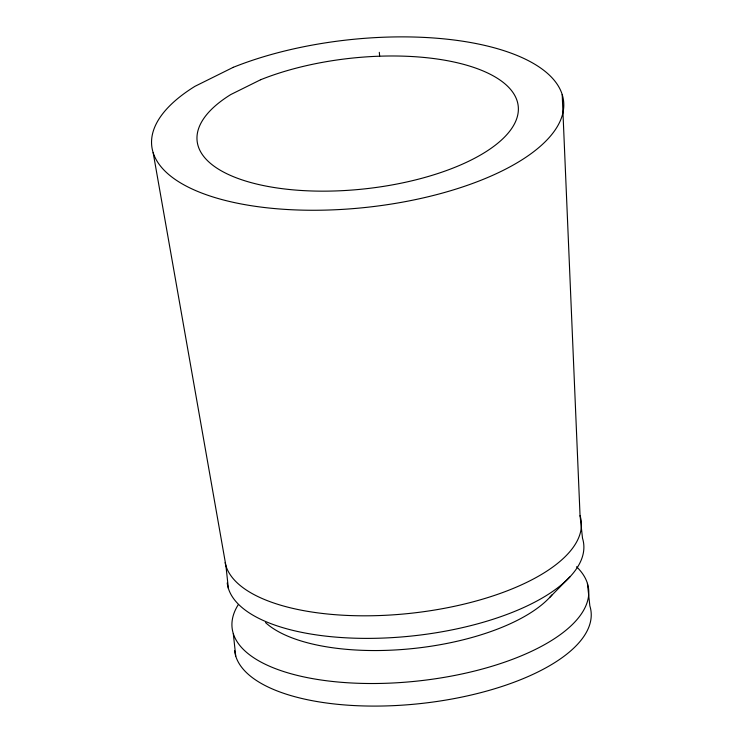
<?xml version="1.0" encoding="UTF-8"?>
<svg xmlns="http://www.w3.org/2000/svg" width="743" height="743" viewBox="0 0 743 743"><rect width="100%" height="100%" fill="white"/><g stroke="black" fill="none" stroke-linecap="round" stroke-linejoin="round"><path stroke-width="1.11" d="M549.523 597.623L569.853 576.94M153.142 152.584L225.937 565.887L228.389 588.456M562.2 94.556L580.051 515.651L582.503 538.22A179.304 72.935 -6.2 0 1 420.789 634.968A179.304 72.935 -6.2 0 1 227.219 582.958M587.407 583.357L589.858 605.926A179.304 72.935 -6.2 0 1 428.144 702.674A179.304 72.935 -6.2 0 1 234.574 650.664M233.293 633.593L235.745 656.162M379.301 52.326L379.673 56.189M580.051 515.651A179.304 72.935 -6.2 0 1 421.067 612.046A179.304 72.935 -6.2 0 1 225.11 562.609M576.54 566.751A179.304 72.935 -6.2 0 1 419.656 680.82A179.304 72.935 -6.2 0 1 238.299 604.616M551.975 594.855A154.46 62.821 -6.2 0 1 410.238 648.815A154.46 62.821 -6.2 0 1 265.511 622.569M233.256 67.325L194.963 86.318A207.13 84.247 -6.2 0 0 311.763 210.26A207.13 84.247 -6.2 0 0 559.191 87.544A207.13 84.247 -6.2 0 0 233.256 67.325M260.663 79.724L230.813 94.528A161.491 65.681 -6.2 0 0 321.877 191.155A161.491 65.681 -6.2 0 0 514.788 95.485A161.491 65.681 -6.2 0 0 260.663 79.724"/></g></svg>
